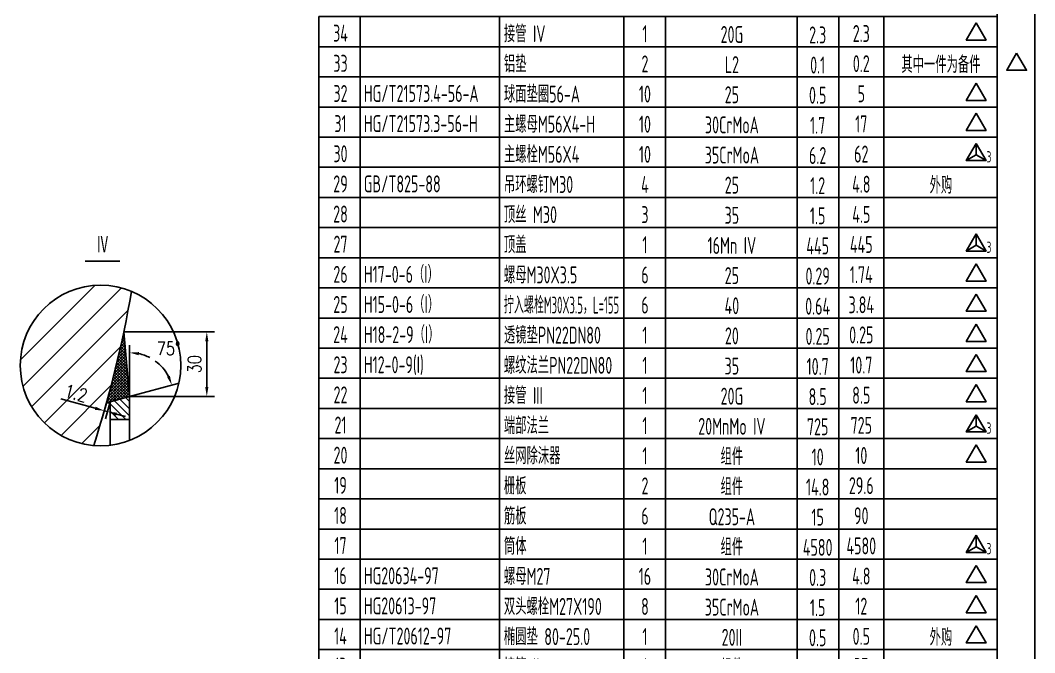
# Model space of a CAD drawing. Header units: millimetres. Extents: x -175 to 3983, y -70 to 5817.
# Drawn here: x 2099 to 3983, y 1121 to 2296 of the extents above; entities that cross this region are included whole.
import ezdxf
from ezdxf.enums import TextEntityAlignment as Align

# ---------------------------------------------------------------- set-up
doc = ezdxf.new("R2010")
doc.units = ezdxf.units.MM
doc.header["$LTSCALE"] = 70
doc.linetypes.add('PHANTOM', pattern=[2.5, 1.25, -0.25, 0.25, -0.25, 0.25, -0.25])
for name, color, linetype in [('1轮廓实线层', 7, 'Continuous'), ('2细线层', 4, 'Continuous'), ('5剖面线层', 2, 'Continuous'), ('6文字层', 3, 'Continuous'), ('7标注层', 4, 'Continuous'), ('8符号标注层', 31, 'Continuous'), ('9双点划线层', 6, 'PHANTOM'), ('图框层', 7, 'Continuous')]:
    doc.layers.add(name, color=color, linetype=linetype)
doc.styles.add('PC_TEXTSTYLE', font='isocp.shx', dxfattribs={"width": 0.8, "bigfont": 'hzfs.shx'})
doc.styles.add('TH_GBDIM', font='romans.shx', dxfattribs={"width": 0.8, "bigfont": 'gbcbig.shx'})
doc.dimstyles.new('TH_GBDIM', dxfattribs={"dimscale": 7, "dimtxt": 3.5, "dimasz": 2.5, "dimexe": 2, "dimexo": 0, "dimgap": 1.5, "dimtad": 1, "dimdec": 1, "dimzin": 0, "dimdsep": 46, "dimtxsty": 'TH_GBDIM', "dimcen": 2.5, "dimclrd": 130, "dimclre": 130, "dimclrt": 3, "dimadec": 0, "dimazin": 0, "dimtfac": 0.714286, "dimtdec": 1, "dimtmove": 0, "dimatfit": 3, "dimfxl": 0, "dimtzin": 0, "dimlwd": -1, "dimlwe": -1, "dimarcsym": 0})

# ---------------------------------------------------------------- blocks, each defined once
blk = doc.blocks.new('*D84')
at = {"layer": '7标注层', "color": 130}
for q in [(2301.4, 1692.7), (2393.7, 1621.9)]:
    blk.add_line((2301.4, 1597.2), q, dxfattribs=at)
for start, end in [(62.4824, 77.6708), (27.3292, 53.9659)]:
    blk.add_arc((2301.4, 1597.2), 81.5, start, end, dxfattribs=at)
for points in [[(2318.5, 1673.9), (2319.2, 1679.7), (2301.4, 1678.7)], [(2376.5, 1635.7), (2371.1, 1633.6), (2380.1, 1618.3)]]:
    blk.add_solid(points, dxfattribs=at)
at = {"layer": 'Defpoints', "color": 0}
for p in [(2335.9, 1671.1), (2265.4, 1587.6), (2301.4, 1597.2), (2301.4, 1597.2), (2301.4, 1515.8)]:
    blk.add_point(p, dxfattribs=at)
at = {"layer": '7标注层', "color": 3, "insert": (2374, 1686.5), "char_height": 24.5, "attachment_point": 5, "style": 'TH_GBDIM'}
blk.add_mtext('75°{}{}', dxfattribs=at)
blk = doc.blocks.new('*D85')
at = {"layer": '7标注层', "color": 130}
for p, q in [((2290.8, 1717.2), (2459, 1717.2)), ((2445, 1614.7), (2445, 1699.7)), ((2301.4, 1597.2), (2459, 1597.2))]:
    blk.add_line(p, q, dxfattribs=at)
for points in [[(2442.1, 1699.7), (2447.9, 1699.7), (2445, 1717.2)], [(2442.1, 1614.7), (2447.9, 1614.7), (2445, 1597.2)]]:
    blk.add_solid(points, dxfattribs=at)
at = {"layer": 'Defpoints', "color": 0}
for p in [(2290.8, 1717.2), (2445, 1717.2), (2301.4, 1597.2)]:
    blk.add_point(p, dxfattribs=at)
at = {"layer": '7标注层', "color": 3, "insert": (2422.2, 1657.2), "char_height": 24.5, "attachment_point": 5, "rotation": 90, "style": 'TH_GBDIM'}
blk.add_mtext('30', dxfattribs=at)
blk = doc.blocks.new('*D86')
at = {"layer": '7标注层', "color": 130}
for p, q in [((2237.7, 1575.3), (2173.8, 1593)), ((2259.7, 1589.2), (2250.8, 1557.2)), ((2265.4, 1587.6), (2256.6, 1555.6)), ((2260.3, 1569.1), (2254.6, 1570.7)), ((2277.2, 1564.4), (2294.1, 1559.8))]:
    blk.add_line(p, q, dxfattribs=at)
for points in [[(2238.5, 1578.2), (2236.9, 1572.5), (2254.6, 1570.7)], [(2278, 1567.2), (2276.4, 1561.6), (2260.3, 1569.1)]]:
    blk.add_solid(points, dxfattribs=at)
at = {"layer": 'Defpoints', "color": 0}
for p in [(2259.7, 1589.2), (2265.4, 1587.6), (2254.6, 1570.7)]:
    blk.add_point(p, dxfattribs=at)
at = {"layer": '7标注层', "color": 3, "insert": (2202, 1603.4), "char_height": 24.5, "attachment_point": 5, "rotation": 344.5337, "style": 'TH_GBDIM'}
blk.add_mtext('1.2{}{}', dxfattribs=at)
blk = doc.blocks.new('PC_MXB_BLOCK')
at = {"layer": '1轮廓实线层'}
for p, q in [((-180, 8), (-180, 0)), ((0, 8), (0, 0))]:
    blk.add_line(p, q, dxfattribs=at)
at = {"layer": '2细线层'}
for p, q in [((-180, 8), (0, 8)), ((-169, 8), (-169, 0)), ((-132, 8), (-132, 0)), ((-99, 8), (-99, 0)), ((-88, 8), (-88, 0)), ((-53, 8), (-53, 0)), ((-42, 8), (-42, 0)), ((-30, 8), (-30, 0)), ((-180, 0), (0, 0))]:
    blk.add_line(p, q, dxfattribs=at)
at = {"layer": '6文字层', "style": 'PC_TEXTSTYLE'}
for tag, width, p, p2 in [('序号', 0.769182, (-178.38, 1.35), (-170.09, 1.35)), ('代号', 3.14773, (-168.05, 1.35), (-134.11, 1.35)), ('名称', 2.802424, (-130.87, 1.2), (-100.28, 1.2)), ('数量', 0.817449, (-97.88, 1.2), (-89, 1.2)), ('材料', 2.943328, (-86.43, 1.01), (-54.3, 1.01)), ('单重', 0.854038, (-52.21, 0.89), (-43, 0.89)), ('总重', 0.958888, (-41.2, 1.27), (-30.86, 1.27)), ('备注', 2.494074, (-28.61, 1.02), (-1.16, 1.02))]:
    blk.add_attdef(tag, text='', height=4.5, dxfattribs=dict(at, width=width)).set_placement(p, p2, align=Align.FIT)

msp = doc.modelspace()

# ---------------------------------------------------------------- hatches: boundary and pattern name
at = {"layer": '5剖面线层'}
h = msp.add_hatch(dxfattribs=at)
h.set_pattern_fill('ANSI31', color=256, scale=12, angle=270, style=0)
h.set_pattern_definition([(225, (2522.375, 472.36), (-26.9408, 26.9408), [])])
h.paths.add_polyline_path([(2305.05, 1792.49, 0.53528), (2098.52, 1654.85, 0.3893196), (2234.88, 1506.26, 0.0104247), (2259.57, 1588.7, -0.0854932), (2259.84, 1589.68, 0.0251836)])
h.paths.add_polyline_path([(2209.24, 1615.12), (2228.81, 1609.71), (2220.41, 1579.35), (2200.84, 1584.77)], flags=24)
h = msp.add_hatch(dxfattribs=at)
h.set_pattern_fill('ANSI37', color=256, scale=1.2, style=0)
h.set_pattern_definition([(135, (2522.375, 472.3583), (2.694077, 2.694077), []), (45, (2522.375, 472.3583), (2.694077, -2.694077), [])])
h.paths.add_polyline_path([(2259.57, 1588.7, 0.9125052), (2265.44, 1587.57), (2301.44, 1597.21), (2290.76, 1717.21, -0.0160221)])
h = msp.add_hatch(dxfattribs=at)
h.set_pattern_fill('ANSI31', color=256, scale=3, style=0)
h.set_pattern_definition([(135, (4152.61, -182.359), (6.735192, 6.735192), [])])
h.paths.add_polyline_path([(2301.44, 1597.21), (2265.44, 1587.57), (2265.44, 1554.57), (2301.44, 1554.57)])

# ---------------------------------------------------------------- linework, layer by layer
for p, q in [((3874.12, 2067.4), (3874.12, 2046.11)), ((3855.68, 2035.46), (3874.12, 2046.11)), ((3892.56, 2035.46), (3874.12, 2046.11)), ((3874.12, 1899.4), (3874.12, 1878.11)), ((3855.68, 1867.46), (3874.12, 1878.11)), ((3892.56, 1867.46), (3874.12, 1878.11)), ((3874.12, 1563.4), (3874.12, 1542.11)), ((3855.68, 1531.46), (3874.12, 1542.11)), ((3892.56, 1531.46), (3874.12, 1542.11)), ((3874.12, 1339.4), (3874.12, 1318.11)), ((3855.68, 1307.46), (3874.12, 1318.11)), ((3892.56, 1307.46), (3874.12, 1318.11))]:
    msp.add_line(p, q)
for points in [[(3874.12, 2291.4), (3855.68, 2259.46), (3892.56, 2259.46)], [(3949.42, 2235.4), (3930.97, 2203.46), (3967.86, 2203.46)], [(3874.12, 2179.4), (3855.68, 2147.46), (3892.56, 2147.46)], [(3874.12, 2123.4), (3855.68, 2091.46), (3892.56, 2091.46)], [(3874.12, 2067.4), (3855.68, 2035.46), (3892.56, 2035.46)], [(3874.12, 1899.4), (3855.68, 1867.46), (3892.56, 1867.46)], [(3874.12, 1843.4), (3855.68, 1811.46), (3892.56, 1811.46)], [(3874.12, 1787.4), (3855.68, 1755.46), (3892.56, 1755.46)], [(3874.12, 1731.4), (3855.68, 1699.46), (3892.56, 1699.46)], [(3874.12, 1675.4), (3855.68, 1643.46), (3892.56, 1643.46)], [(3874.12, 1619.4), (3855.68, 1587.46), (3892.56, 1587.46)], [(3874.12, 1563.4), (3855.68, 1531.46), (3892.56, 1531.46)], [(3874.12, 1507.4), (3855.68, 1475.46), (3892.56, 1475.46)], [(3874.12, 1339.4), (3855.68, 1307.46), (3892.56, 1307.46)], [(3874.12, 1283.4), (3855.68, 1251.46), (3892.56, 1251.46)], [(3874.12, 1227.4), (3855.68, 1195.46), (3892.56, 1195.46)], [(3874.12, 1171.4), (3855.68, 1139.46), (3892.56, 1139.46)]]:
    msp.add_lwpolyline(points, close=True)
at = {"layer": '1轮廓实线层', "color": 7}
msp.add_line((2219.25, 1848.57), (2283.71, 1848.57), dxfattribs=at)
at = {"layer": '1轮廓实线层'}
msp.add_line((2301.44, 1597.21), (2290.76, 1717.21), dxfattribs=at)
for centre, radius, start, end in [((270.44, 2139.57), 2064, 342.13149, 350.31927), ((2262.56, 1588.4), 3, 154.76166, 343.83019)]:
    msp.add_arc(centre, radius, start, end, dxfattribs=at)
at = {"layer": '2细线层'}
msp.add_line((3983, 5817), (3983, -70), dxfattribs=at)
at = {"layer": '8符号标注层'}
msp.add_circle((2247.65, 1654.85), 149.13, dxfattribs=at)
at = {"layer": '9双点划线层'}
for p, q in [((2265.44, 1587.57), (2301.44, 1597.21)), ((2265.44, 1587.57), (2265.44, 1506.78)), ((2301.44, 1597.21), (2301.44, 1515.75)), ((2301.44, 1554.57), (2265.44, 1554.57))]:
    msp.add_line(p, q, dxfattribs=at)
at = {"layer": '图框层'}
msp.add_line((3913, 5747), (3913, 0), dxfattribs=at)

# ---------------------------------------------------------------- block references
ref = msp.add_blockref('PC_MXB_BLOCK', (3913, 2247), dxfattribs=dict(at, xscale=7, yscale=7, zscale=7))
ref.add_attrib('材料', '20G', dxfattribs={"layer": '6文字层', "height": 31.5, "style": 'PC_TEXTSTYLE', "width": 0.667}).set_placement((3420.42, 2254.07), align=Align.CENTER)
ref.add_attrib('序号', '34', dxfattribs={"layer": '6文字层', "height": 31.5, "style": 'PC_TEXTSTYLE', "width": 0.667}).set_placement((2693.35, 2256.44), align=Align.CENTER)
ref.add_attrib('名称', '接管 IV', (2996.93, 2255.37), dxfattribs={"layer": '6文字层', "height": 31.5, "style": 'PC_TEXTSTYLE', "width": 0.667})
ref.add_attrib('数量', '1', dxfattribs={"layer": '6文字层', "height": 31.5, "style": 'PC_TEXTSTYLE', "width": 0.667}).set_placement((3258.92, 2255.37), align=Align.CENTER)
ref.add_attrib('单重', '2.3', dxfattribs={"layer": '6文字层', "height": 31.5, "style": 'PC_TEXTSTYLE', "width": 0.667}).set_placement((3579.78, 2253.21), align=Align.CENTER)
ref.add_attrib('总重', '2.3', dxfattribs={"layer": '6文字层', "height": 31.5, "style": 'PC_TEXTSTYLE', "width": 0.667}).set_placement((3660.82, 2255.86), align=Align.CENTER)
ref = msp.add_blockref('PC_MXB_BLOCK', (3913, 2191), dxfattribs=dict(at, xscale=7, yscale=7, zscale=7))
ref.add_attrib('材料', 'L2', dxfattribs={"layer": '6文字层', "height": 31.5, "style": 'PC_TEXTSTYLE', "width": 0.667}).set_placement((3420.42, 2198.07), align=Align.CENTER)
ref.add_attrib('序号', '33', dxfattribs={"layer": '6文字层', "height": 31.5, "style": 'PC_TEXTSTYLE', "width": 0.667}).set_placement((2693.35, 2200.44), align=Align.CENTER)
ref.add_attrib('名称', '铝垫', (2996.93, 2199.37), dxfattribs={"layer": '6文字层', "height": 31.5, "style": 'PC_TEXTSTYLE', "width": 0.667})
ref.add_attrib('数量', '2', dxfattribs={"layer": '6文字层', "height": 31.5, "style": 'PC_TEXTSTYLE', "width": 0.667}).set_placement((3258.92, 2199.37), align=Align.CENTER)
ref.add_attrib('备注', '其中一件为备件', dxfattribs={"layer": '6文字层', "height": 31.5, "style": 'PC_TEXTSTYLE', "width": 0.667}).set_placement((3808.8, 2198.17), align=Align.CENTER)
ref.add_attrib('单重', '0.1', dxfattribs={"layer": '6文字层', "height": 31.5, "style": 'PC_TEXTSTYLE', "width": 0.667}).set_placement((3579.78, 2197.21), align=Align.CENTER)
ref.add_attrib('总重', '0.2', dxfattribs={"layer": '6文字层', "height": 31.5, "style": 'PC_TEXTSTYLE', "width": 0.667}).set_placement((3660.82, 2199.86), align=Align.CENTER)
ref = msp.add_blockref('PC_MXB_BLOCK', (3913, 2135), dxfattribs=dict(at, xscale=7, yscale=7, zscale=7))
ref.add_attrib('材料', '25', dxfattribs={"layer": '6文字层', "height": 31.5, "style": 'PC_TEXTSTYLE', "width": 0.667}).set_placement((3420.42, 2142.07), align=Align.CENTER)
ref.add_attrib('代号', 'HG/T21573.4-56-A', (2736.67, 2144.44), dxfattribs={"layer": '6文字层', "height": 31.5, "style": 'PC_TEXTSTYLE', "width": 0.667})
ref.add_attrib('序号', '32', dxfattribs={"layer": '6文字层', "height": 31.5, "style": 'PC_TEXTSTYLE', "width": 0.667}).set_placement((2693.35, 2144.44), align=Align.CENTER)
ref.add_attrib('名称', '球面垫圈56-A', (2996.93, 2143.37), dxfattribs={"layer": '6文字层', "height": 31.5, "style": 'PC_TEXTSTYLE', "width": 0.667})
ref.add_attrib('数量', '10', dxfattribs={"layer": '6文字层', "height": 31.5, "style": 'PC_TEXTSTYLE', "width": 0.667}).set_placement((3258.92, 2143.37), align=Align.CENTER)
ref.add_attrib('单重', '0.5', dxfattribs={"layer": '6文字层', "height": 31.5, "style": 'PC_TEXTSTYLE', "width": 0.667}).set_placement((3579.78, 2141.21), align=Align.CENTER)
ref.add_attrib('总重', '5', dxfattribs={"layer": '6文字层', "height": 31.5, "style": 'PC_TEXTSTYLE', "width": 0.667}).set_placement((3660.82, 2143.86), align=Align.CENTER)
ref = msp.add_blockref('PC_MXB_BLOCK', (3913, 2079), dxfattribs=dict(at, xscale=7, yscale=7, zscale=7))
ref.add_attrib('材料', '30CrMoA', dxfattribs={"layer": '6文字层', "height": 31.5, "style": 'PC_TEXTSTYLE', "width": 0.667}).set_placement((3420.42, 2086.07), align=Align.CENTER)
ref.add_attrib('代号', 'HG/T21573.3-56-H', (2736.67, 2088.44), dxfattribs={"layer": '6文字层', "height": 31.5, "style": 'PC_TEXTSTYLE', "width": 0.667})
ref.add_attrib('序号', '31', dxfattribs={"layer": '6文字层', "height": 31.5, "style": 'PC_TEXTSTYLE', "width": 0.667}).set_placement((2693.35, 2088.44), align=Align.CENTER)
ref.add_attrib('名称', '主螺母M56X4-H', (2996.93, 2087.37), dxfattribs={"layer": '6文字层', "height": 31.5, "style": 'PC_TEXTSTYLE', "width": 0.667})
ref.add_attrib('数量', '10', dxfattribs={"layer": '6文字层', "height": 31.5, "style": 'PC_TEXTSTYLE', "width": 0.667}).set_placement((3258.92, 2087.37), align=Align.CENTER)
ref.add_attrib('单重', '1.7', dxfattribs={"layer": '6文字层', "height": 31.5, "style": 'PC_TEXTSTYLE', "width": 0.667}).set_placement((3579.78, 2085.21), align=Align.CENTER)
ref.add_attrib('总重', '17', dxfattribs={"layer": '6文字层', "height": 31.5, "style": 'PC_TEXTSTYLE', "width": 0.667}).set_placement((3660.82, 2087.86), align=Align.CENTER)
ref = msp.add_blockref('PC_MXB_BLOCK', (3913, 2023), dxfattribs=dict(at, xscale=7, yscale=7, zscale=7))
ref.add_attrib('材料', '35CrMoA', dxfattribs={"layer": '6文字层', "height": 31.5, "style": 'PC_TEXTSTYLE', "width": 0.667}).set_placement((3420.42, 2030.07), align=Align.CENTER)
ref.add_attrib('序号', '30', dxfattribs={"layer": '6文字层', "height": 31.5, "style": 'PC_TEXTSTYLE', "width": 0.667}).set_placement((2693.35, 2032.44), align=Align.CENTER)
ref.add_attrib('名称', '主螺栓M56X4', (2996.93, 2031.37), dxfattribs={"layer": '6文字层', "height": 31.5, "style": 'PC_TEXTSTYLE', "width": 0.667})
ref.add_attrib('数量', '10', dxfattribs={"layer": '6文字层', "height": 31.5, "style": 'PC_TEXTSTYLE', "width": 0.667}).set_placement((3258.92, 2031.37), align=Align.CENTER)
ref.add_attrib('单重', '6.2', dxfattribs={"layer": '6文字层', "height": 31.5, "style": 'PC_TEXTSTYLE', "width": 0.667}).set_placement((3579.78, 2029.21), align=Align.CENTER)
ref.add_attrib('总重', '62', dxfattribs={"layer": '6文字层', "height": 31.5, "style": 'PC_TEXTSTYLE', "width": 0.667}).set_placement((3660.82, 2031.86), align=Align.CENTER)
ref = msp.add_blockref('PC_MXB_BLOCK', (3913, 1967), dxfattribs=dict(at, xscale=7, yscale=7, zscale=7))
ref.add_attrib('材料', '25', dxfattribs={"layer": '6文字层', "height": 31.5, "style": 'PC_TEXTSTYLE', "width": 0.667}).set_placement((3420.42, 1974.07), align=Align.CENTER)
ref.add_attrib('代号', 'GB/T825-88', (2736.67, 1976.44), dxfattribs={"layer": '6文字层', "height": 31.5, "style": 'PC_TEXTSTYLE', "width": 0.667})
ref.add_attrib('序号', '29', dxfattribs={"layer": '6文字层', "height": 31.5, "style": 'PC_TEXTSTYLE', "width": 0.667}).set_placement((2693.35, 1976.44), align=Align.CENTER)
ref.add_attrib('名称', '吊环螺钉M30', (2996.93, 1975.37), dxfattribs={"layer": '6文字层', "height": 31.5, "style": 'PC_TEXTSTYLE', "width": 0.667})
ref.add_attrib('数量', '4', dxfattribs={"layer": '6文字层', "height": 31.5, "style": 'PC_TEXTSTYLE', "width": 0.667}).set_placement((3258.92, 1975.37), align=Align.CENTER)
ref.add_attrib('备注', '外购', dxfattribs={"layer": '6文字层', "height": 31.5, "style": 'PC_TEXTSTYLE', "width": 0.667}).set_placement((3808.8, 1974.17), align=Align.CENTER)
ref.add_attrib('单重', '1.2', dxfattribs={"layer": '6文字层', "height": 31.5, "style": 'PC_TEXTSTYLE', "width": 0.667}).set_placement((3579.78, 1973.21), align=Align.CENTER)
ref.add_attrib('总重', '4.8', dxfattribs={"layer": '6文字层', "height": 31.5, "style": 'PC_TEXTSTYLE', "width": 0.667}).set_placement((3660.82, 1975.86), align=Align.CENTER)
ref = msp.add_blockref('PC_MXB_BLOCK', (3913, 1911), dxfattribs=dict(at, xscale=7, yscale=7, zscale=7))
ref.add_attrib('材料', '35', dxfattribs={"layer": '6文字层', "height": 31.5, "style": 'PC_TEXTSTYLE', "width": 0.667}).set_placement((3420.42, 1918.07), align=Align.CENTER)
ref.add_attrib('序号', '28', dxfattribs={"layer": '6文字层', "height": 31.5, "style": 'PC_TEXTSTYLE', "width": 0.667}).set_placement((2693.35, 1920.44), align=Align.CENTER)
ref.add_attrib('名称', '顶丝 M30', (2996.93, 1919.37), dxfattribs={"layer": '6文字层', "height": 31.5, "style": 'PC_TEXTSTYLE', "width": 0.667})
ref.add_attrib('数量', '3', dxfattribs={"layer": '6文字层', "height": 31.5, "style": 'PC_TEXTSTYLE', "width": 0.667}).set_placement((3258.92, 1919.37), align=Align.CENTER)
ref.add_attrib('单重', '1.5', dxfattribs={"layer": '6文字层', "height": 31.5, "style": 'PC_TEXTSTYLE', "width": 0.667}).set_placement((3579.78, 1917.21), align=Align.CENTER)
ref.add_attrib('总重', '4.5', dxfattribs={"layer": '6文字层', "height": 31.5, "style": 'PC_TEXTSTYLE', "width": 0.667}).set_placement((3660.82, 1919.86), align=Align.CENTER)
ref = msp.add_blockref('PC_MXB_BLOCK', (3913, 1855), dxfattribs=dict(at, xscale=7, yscale=7, zscale=7))
ref.add_attrib('材料', '16Mn IV', dxfattribs={"layer": '6文字层', "height": 31.5, "style": 'PC_TEXTSTYLE', "width": 0.667}).set_placement((3420.42, 1862.07), align=Align.CENTER)
ref.add_attrib('序号', '27', dxfattribs={"layer": '6文字层', "height": 31.5, "style": 'PC_TEXTSTYLE', "width": 0.667}).set_placement((2693.35, 1864.44), align=Align.CENTER)
ref.add_attrib('名称', '顶盖', (2996.93, 1863.37), dxfattribs={"layer": '6文字层', "height": 31.5, "style": 'PC_TEXTSTYLE', "width": 0.667})
ref.add_attrib('数量', '1', dxfattribs={"layer": '6文字层', "height": 31.5, "style": 'PC_TEXTSTYLE', "width": 0.667}).set_placement((3258.92, 1863.37), align=Align.CENTER)
ref.add_attrib('单重', '445', dxfattribs={"layer": '6文字层', "height": 31.5, "style": 'PC_TEXTSTYLE', "width": 0.667}).set_placement((3579.78, 1861.21), align=Align.CENTER)
ref.add_attrib('总重', '445', dxfattribs={"layer": '6文字层', "height": 31.5, "style": 'PC_TEXTSTYLE', "width": 0.667}).set_placement((3660.82, 1863.86), align=Align.CENTER)
ref = msp.add_blockref('PC_MXB_BLOCK', (3913, 1799), dxfattribs=dict(at, xscale=7, yscale=7, zscale=7))
ref.add_attrib('材料', '25', dxfattribs={"layer": '6文字层', "height": 31.5, "style": 'PC_TEXTSTYLE', "width": 0.667}).set_placement((3420.42, 1806.07), align=Align.CENTER)
ref.add_attrib('代号', 'H17-0-6（I）', (2736.67, 1808.44), dxfattribs={"layer": '6文字层', "height": 31.5, "style": 'PC_TEXTSTYLE', "width": 0.667})
ref.add_attrib('序号', '26', dxfattribs={"layer": '6文字层', "height": 31.5, "style": 'PC_TEXTSTYLE', "width": 0.667}).set_placement((2693.35, 1808.44), align=Align.CENTER)
ref.add_attrib('名称', '螺母M30X3.5', (2996.93, 1807.37), dxfattribs={"layer": '6文字层', "height": 31.5, "style": 'PC_TEXTSTYLE', "width": 0.667})
ref.add_attrib('数量', '6', dxfattribs={"layer": '6文字层', "height": 31.5, "style": 'PC_TEXTSTYLE', "width": 0.667}).set_placement((3258.92, 1807.37), align=Align.CENTER)
ref.add_attrib('单重', '0.29', dxfattribs={"layer": '6文字层', "height": 31.5, "style": 'PC_TEXTSTYLE', "width": 0.667}).set_placement((3579.78, 1805.21), align=Align.CENTER)
ref.add_attrib('总重', '1.74', dxfattribs={"layer": '6文字层', "height": 31.5, "style": 'PC_TEXTSTYLE', "width": 0.667}).set_placement((3660.82, 1807.86), align=Align.CENTER)
ref = msp.add_blockref('PC_MXB_BLOCK', (3913, 1743), dxfattribs=dict(at, xscale=7, yscale=7, zscale=7))
ref.add_attrib('材料', '40', dxfattribs={"layer": '6文字层', "height": 31.5, "style": 'PC_TEXTSTYLE', "width": 0.667}).set_placement((3420.42, 1750.07), align=Align.CENTER)
ref.add_attrib('代号', 'H15-0-6（I）', (2736.67, 1752.44), dxfattribs={"layer": '6文字层', "height": 31.5, "style": 'PC_TEXTSTYLE', "width": 0.667})
ref.add_attrib('序号', '25', dxfattribs={"layer": '6文字层', "height": 31.5, "style": 'PC_TEXTSTYLE', "width": 0.667}).set_placement((2693.35, 1752.44), align=Align.CENTER)
ref.add_attrib('名称', '拧入螺栓M30X3.5，L=155', dxfattribs={"layer": '6文字层', "height": 31.5, "style": 'PC_TEXTSTYLE', "width": 0.499067}).set_placement((2996.93, 1751.37), (3211.07, 1751.37), align=Align.FIT)
ref.add_attrib('数量', '6', dxfattribs={"layer": '6文字层', "height": 31.5, "style": 'PC_TEXTSTYLE', "width": 0.667}).set_placement((3258.92, 1751.37), align=Align.CENTER)
ref.add_attrib('单重', '0.64', dxfattribs={"layer": '6文字层', "height": 31.5, "style": 'PC_TEXTSTYLE', "width": 0.667}).set_placement((3579.78, 1749.21), align=Align.CENTER)
ref.add_attrib('总重', '3.84', dxfattribs={"layer": '6文字层', "height": 31.5, "style": 'PC_TEXTSTYLE', "width": 0.667}).set_placement((3660.82, 1751.86), align=Align.CENTER)
ref = msp.add_blockref('PC_MXB_BLOCK', (3913, 1687), dxfattribs=dict(at, xscale=7, yscale=7, zscale=7))
ref.add_attrib('材料', '20', dxfattribs={"layer": '6文字层', "height": 31.5, "style": 'PC_TEXTSTYLE', "width": 0.667}).set_placement((3420.42, 1694.07), align=Align.CENTER)
ref.add_attrib('代号', 'H18-2-9（I）', (2736.67, 1696.44), dxfattribs={"layer": '6文字层', "height": 31.5, "style": 'PC_TEXTSTYLE', "width": 0.667})
ref.add_attrib('序号', '24', dxfattribs={"layer": '6文字层', "height": 31.5, "style": 'PC_TEXTSTYLE', "width": 0.667}).set_placement((2693.35, 1696.44), align=Align.CENTER)
ref.add_attrib('名称', '透镜垫PN22DN80', (2996.93, 1695.37), dxfattribs={"layer": '6文字层', "height": 31.5, "style": 'PC_TEXTSTYLE', "width": 0.667})
ref.add_attrib('数量', '1', dxfattribs={"layer": '6文字层', "height": 31.5, "style": 'PC_TEXTSTYLE', "width": 0.667}).set_placement((3258.92, 1695.37), align=Align.CENTER)
ref.add_attrib('单重', '0.25', dxfattribs={"layer": '6文字层', "height": 31.5, "style": 'PC_TEXTSTYLE', "width": 0.667}).set_placement((3579.78, 1693.21), align=Align.CENTER)
ref.add_attrib('总重', '0.25', dxfattribs={"layer": '6文字层', "height": 31.5, "style": 'PC_TEXTSTYLE', "width": 0.667}).set_placement((3660.82, 1695.86), align=Align.CENTER)
ref = msp.add_blockref('PC_MXB_BLOCK', (3913, 1631), dxfattribs=dict(at, xscale=7, yscale=7, zscale=7))
ref.add_attrib('材料', '35', dxfattribs={"layer": '6文字层', "height": 31.5, "style": 'PC_TEXTSTYLE', "width": 0.667}).set_placement((3420.42, 1638.07), align=Align.CENTER)
ref.add_attrib('代号', 'H12-0-9(I)', (2736.67, 1640.44), dxfattribs={"layer": '6文字层', "height": 31.5, "style": 'PC_TEXTSTYLE', "width": 0.667})
ref.add_attrib('序号', '23', dxfattribs={"layer": '6文字层', "height": 31.5, "style": 'PC_TEXTSTYLE', "width": 0.667}).set_placement((2693.35, 1640.44), align=Align.CENTER)
ref.add_attrib('名称', '螺纹法兰PN22DN80', (2996.93, 1639.37), dxfattribs={"layer": '6文字层', "height": 31.5, "style": 'PC_TEXTSTYLE', "width": 0.667})
ref.add_attrib('数量', '1', dxfattribs={"layer": '6文字层', "height": 31.5, "style": 'PC_TEXTSTYLE', "width": 0.667}).set_placement((3258.92, 1639.37), align=Align.CENTER)
ref.add_attrib('单重', '10.7', dxfattribs={"layer": '6文字层', "height": 31.5, "style": 'PC_TEXTSTYLE', "width": 0.667}).set_placement((3579.78, 1637.21), align=Align.CENTER)
ref.add_attrib('总重', '10.7', dxfattribs={"layer": '6文字层', "height": 31.5, "style": 'PC_TEXTSTYLE', "width": 0.667}).set_placement((3660.82, 1639.86), align=Align.CENTER)
ref = msp.add_blockref('PC_MXB_BLOCK', (3913, 1575), dxfattribs=dict(at, xscale=7, yscale=7, zscale=7))
ref.add_attrib('材料', '20G', dxfattribs={"layer": '6文字层', "height": 31.5, "style": 'PC_TEXTSTYLE', "width": 0.667}).set_placement((3420.42, 1582.07), align=Align.CENTER)
ref.add_attrib('序号', '22', dxfattribs={"layer": '6文字层', "height": 31.5, "style": 'PC_TEXTSTYLE', "width": 0.667}).set_placement((2693.35, 1584.44), align=Align.CENTER)
ref.add_attrib('名称', '接管 III', (2996.93, 1583.37), dxfattribs={"layer": '6文字层', "height": 31.5, "style": 'PC_TEXTSTYLE', "width": 0.667})
ref.add_attrib('数量', '1', dxfattribs={"layer": '6文字层', "height": 31.5, "style": 'PC_TEXTSTYLE', "width": 0.667}).set_placement((3258.92, 1583.37), align=Align.CENTER)
ref.add_attrib('单重', '8.5', dxfattribs={"layer": '6文字层', "height": 31.5, "style": 'PC_TEXTSTYLE', "width": 0.667}).set_placement((3579.78, 1581.21), align=Align.CENTER)
ref.add_attrib('总重', '8.5', dxfattribs={"layer": '6文字层', "height": 31.5, "style": 'PC_TEXTSTYLE', "width": 0.667}).set_placement((3660.82, 1583.86), align=Align.CENTER)
ref = msp.add_blockref('PC_MXB_BLOCK', (3913, 1519), dxfattribs=dict(at, xscale=7, yscale=7, zscale=7))
ref.add_attrib('材料', '20MnMo IV', dxfattribs={"layer": '6文字层', "height": 31.5, "style": 'PC_TEXTSTYLE', "width": 0.667}).set_placement((3420.42, 1526.07), align=Align.CENTER)
ref.add_attrib('序号', '21', dxfattribs={"layer": '6文字层', "height": 31.5, "style": 'PC_TEXTSTYLE', "width": 0.667}).set_placement((2693.35, 1528.44), align=Align.CENTER)
ref.add_attrib('名称', '端部法兰', (2996.93, 1527.37), dxfattribs={"layer": '6文字层', "height": 31.5, "style": 'PC_TEXTSTYLE', "width": 0.667})
ref.add_attrib('数量', '1', dxfattribs={"layer": '6文字层', "height": 31.5, "style": 'PC_TEXTSTYLE', "width": 0.667}).set_placement((3258.92, 1527.37), align=Align.CENTER)
ref.add_attrib('单重', '725', dxfattribs={"layer": '6文字层', "height": 31.5, "style": 'PC_TEXTSTYLE', "width": 0.667}).set_placement((3579.78, 1525.21), align=Align.CENTER)
ref.add_attrib('总重', '725', dxfattribs={"layer": '6文字层', "height": 31.5, "style": 'PC_TEXTSTYLE', "width": 0.667}).set_placement((3660.82, 1527.86), align=Align.CENTER)
ref = msp.add_blockref('PC_MXB_BLOCK', (3913, 1463), dxfattribs=dict(at, xscale=7, yscale=7, zscale=7))
ref.add_attrib('材料', '组件', dxfattribs={"layer": '6文字层', "height": 31.5, "style": 'PC_TEXTSTYLE', "width": 0.667}).set_placement((3420.42, 1470.07), align=Align.CENTER)
ref.add_attrib('序号', '20', dxfattribs={"layer": '6文字层', "height": 31.5, "style": 'PC_TEXTSTYLE', "width": 0.667}).set_placement((2693.35, 1472.44), align=Align.CENTER)
ref.add_attrib('名称', '丝网除沫器', (2996.93, 1471.37), dxfattribs={"layer": '6文字层', "height": 31.5, "style": 'PC_TEXTSTYLE', "width": 0.667})
ref.add_attrib('数量', '1', dxfattribs={"layer": '6文字层', "height": 31.5, "style": 'PC_TEXTSTYLE', "width": 0.667}).set_placement((3258.92, 1471.37), align=Align.CENTER)
ref.add_attrib('单重', '10', dxfattribs={"layer": '6文字层', "height": 31.5, "style": 'PC_TEXTSTYLE', "width": 0.667}).set_placement((3579.78, 1469.21), align=Align.CENTER)
ref.add_attrib('总重', '10', dxfattribs={"layer": '6文字层', "height": 31.5, "style": 'PC_TEXTSTYLE', "width": 0.667}).set_placement((3660.82, 1471.86), align=Align.CENTER)
ref = msp.add_blockref('PC_MXB_BLOCK', (3913, 1407), dxfattribs=dict(at, xscale=7, yscale=7, zscale=7))
ref.add_attrib('材料', '组件', dxfattribs={"layer": '6文字层', "height": 31.5, "style": 'PC_TEXTSTYLE', "width": 0.667}).set_placement((3420.42, 1414.07), align=Align.CENTER)
ref.add_attrib('序号', '19', dxfattribs={"layer": '6文字层', "height": 31.5, "style": 'PC_TEXTSTYLE', "width": 0.667}).set_placement((2693.35, 1416.44), align=Align.CENTER)
ref.add_attrib('名称', '栅板', (2996.93, 1415.37), dxfattribs={"layer": '6文字层', "height": 31.5, "style": 'PC_TEXTSTYLE', "width": 0.667})
ref.add_attrib('数量', '2', dxfattribs={"layer": '6文字层', "height": 31.5, "style": 'PC_TEXTSTYLE', "width": 0.667}).set_placement((3258.92, 1415.37), align=Align.CENTER)
ref.add_attrib('单重', '14.8', dxfattribs={"layer": '6文字层', "height": 31.5, "style": 'PC_TEXTSTYLE', "width": 0.667}).set_placement((3579.78, 1413.21), align=Align.CENTER)
ref.add_attrib('总重', '29.6', dxfattribs={"layer": '6文字层', "height": 31.5, "style": 'PC_TEXTSTYLE', "width": 0.667}).set_placement((3660.82, 1415.86), align=Align.CENTER)
ref = msp.add_blockref('PC_MXB_BLOCK', (3913, 1351), dxfattribs=dict(at, xscale=7, yscale=7, zscale=7))
ref.add_attrib('材料', 'Q235-A', dxfattribs={"layer": '6文字层', "height": 31.5, "style": 'PC_TEXTSTYLE', "width": 0.667}).set_placement((3420.42, 1358.07), align=Align.CENTER)
ref.add_attrib('序号', '18', dxfattribs={"layer": '6文字层', "height": 31.5, "style": 'PC_TEXTSTYLE', "width": 0.667}).set_placement((2693.35, 1360.44), align=Align.CENTER)
ref.add_attrib('名称', '筋板', (2996.93, 1359.37), dxfattribs={"layer": '6文字层', "height": 31.5, "style": 'PC_TEXTSTYLE', "width": 0.667})
ref.add_attrib('数量', '6', dxfattribs={"layer": '6文字层', "height": 31.5, "style": 'PC_TEXTSTYLE', "width": 0.667}).set_placement((3258.92, 1359.37), align=Align.CENTER)
ref.add_attrib('单重', '15', dxfattribs={"layer": '6文字层', "height": 31.5, "style": 'PC_TEXTSTYLE', "width": 0.667}).set_placement((3579.78, 1357.21), align=Align.CENTER)
ref.add_attrib('总重', '90', dxfattribs={"layer": '6文字层', "height": 31.5, "style": 'PC_TEXTSTYLE', "width": 0.667}).set_placement((3660.82, 1359.86), align=Align.CENTER)
ref = msp.add_blockref('PC_MXB_BLOCK', (3913, 1295), dxfattribs=dict(at, xscale=7, yscale=7, zscale=7))
ref.add_attrib('材料', '组件', dxfattribs={"layer": '6文字层', "height": 31.5, "style": 'PC_TEXTSTYLE', "width": 0.667}).set_placement((3420.42, 1302.07), align=Align.CENTER)
ref.add_attrib('序号', '17', dxfattribs={"layer": '6文字层', "height": 31.5, "style": 'PC_TEXTSTYLE', "width": 0.667}).set_placement((2693.35, 1304.44), align=Align.CENTER)
ref.add_attrib('名称', '筒体', (2996.93, 1303.37), dxfattribs={"layer": '6文字层', "height": 31.5, "style": 'PC_TEXTSTYLE', "width": 0.667})
ref.add_attrib('数量', '1', dxfattribs={"layer": '6文字层', "height": 31.5, "style": 'PC_TEXTSTYLE', "width": 0.667}).set_placement((3258.92, 1303.37), align=Align.CENTER)
ref.add_attrib('单重', '4580', dxfattribs={"layer": '6文字层', "height": 31.5, "style": 'PC_TEXTSTYLE', "width": 0.667}).set_placement((3579.78, 1301.21), align=Align.CENTER)
ref.add_attrib('总重', '4580', dxfattribs={"layer": '6文字层', "height": 31.5, "style": 'PC_TEXTSTYLE', "width": 0.667}).set_placement((3660.82, 1303.86), align=Align.CENTER)
ref = msp.add_blockref('PC_MXB_BLOCK', (3913, 1239), dxfattribs=dict(at, xscale=7, yscale=7, zscale=7))
ref.add_attrib('材料', '30CrMoA', dxfattribs={"layer": '6文字层', "height": 31.5, "style": 'PC_TEXTSTYLE', "width": 0.667}).set_placement((3420.42, 1246.07), align=Align.CENTER)
ref.add_attrib('代号', 'HG20634-97', (2736.67, 1248.44), dxfattribs={"layer": '6文字层', "height": 31.5, "style": 'PC_TEXTSTYLE', "width": 0.667})
ref.add_attrib('序号', '16', dxfattribs={"layer": '6文字层', "height": 31.5, "style": 'PC_TEXTSTYLE', "width": 0.667}).set_placement((2693.35, 1248.44), align=Align.CENTER)
ref.add_attrib('名称', '螺母M27', (2996.93, 1247.37), dxfattribs={"layer": '6文字层', "height": 31.5, "style": 'PC_TEXTSTYLE', "width": 0.667})
ref.add_attrib('数量', '16', dxfattribs={"layer": '6文字层', "height": 31.5, "style": 'PC_TEXTSTYLE', "width": 0.667}).set_placement((3258.92, 1247.37), align=Align.CENTER)
ref.add_attrib('单重', '0.3', dxfattribs={"layer": '6文字层', "height": 31.5, "style": 'PC_TEXTSTYLE', "width": 0.667}).set_placement((3579.78, 1245.21), align=Align.CENTER)
ref.add_attrib('总重', '4.8', dxfattribs={"layer": '6文字层', "height": 31.5, "style": 'PC_TEXTSTYLE', "width": 0.667}).set_placement((3660.82, 1247.86), align=Align.CENTER)
ref = msp.add_blockref('PC_MXB_BLOCK', (3913, 1183), dxfattribs=dict(at, xscale=7, yscale=7, zscale=7))
ref.add_attrib('材料', '35CrMoA', dxfattribs={"layer": '6文字层', "height": 31.5, "style": 'PC_TEXTSTYLE', "width": 0.667}).set_placement((3420.42, 1190.07), align=Align.CENTER)
ref.add_attrib('代号', 'HG20613-97', (2736.67, 1192.44), dxfattribs={"layer": '6文字层', "height": 31.5, "style": 'PC_TEXTSTYLE', "width": 0.667})
ref.add_attrib('序号', '15', dxfattribs={"layer": '6文字层', "height": 31.5, "style": 'PC_TEXTSTYLE', "width": 0.667}).set_placement((2693.35, 1192.44), align=Align.CENTER)
ref.add_attrib('名称', '双头螺栓M27X190', (2996.93, 1191.37), dxfattribs={"layer": '6文字层', "height": 31.5, "style": 'PC_TEXTSTYLE', "width": 0.667})
ref.add_attrib('数量', '8', dxfattribs={"layer": '6文字层', "height": 31.5, "style": 'PC_TEXTSTYLE', "width": 0.667}).set_placement((3258.92, 1191.37), align=Align.CENTER)
ref.add_attrib('单重', '1.5', dxfattribs={"layer": '6文字层', "height": 31.5, "style": 'PC_TEXTSTYLE', "width": 0.667}).set_placement((3579.78, 1189.21), align=Align.CENTER)
ref.add_attrib('总重', '12', dxfattribs={"layer": '6文字层', "height": 31.5, "style": 'PC_TEXTSTYLE', "width": 0.667}).set_placement((3660.82, 1191.86), align=Align.CENTER)
ref = msp.add_blockref('PC_MXB_BLOCK', (3913, 1127), dxfattribs=dict(at, xscale=7, yscale=7, zscale=7))
ref.add_attrib('材料', '20II', dxfattribs={"layer": '6文字层', "height": 31.5, "style": 'PC_TEXTSTYLE', "width": 0.667}).set_placement((3420.42, 1134.07), align=Align.CENTER)
ref.add_attrib('代号', 'HG/T20612-97', (2736.67, 1136.44), dxfattribs={"layer": '6文字层', "height": 31.5, "style": 'PC_TEXTSTYLE', "width": 0.667})
ref.add_attrib('序号', '14', dxfattribs={"layer": '6文字层', "height": 31.5, "style": 'PC_TEXTSTYLE', "width": 0.667}).set_placement((2693.35, 1136.44), align=Align.CENTER)
ref.add_attrib('名称', '椭圆垫 80-25.0', (2996.93, 1135.37), dxfattribs={"layer": '6文字层', "height": 31.5, "style": 'PC_TEXTSTYLE', "width": 0.667})
ref.add_attrib('数量', '1', dxfattribs={"layer": '6文字层', "height": 31.5, "style": 'PC_TEXTSTYLE', "width": 0.667}).set_placement((3258.92, 1135.37), align=Align.CENTER)
ref.add_attrib('备注', '外购', dxfattribs={"layer": '6文字层', "height": 31.5, "style": 'PC_TEXTSTYLE', "width": 0.667}).set_placement((3808.8, 1134.17), align=Align.CENTER)
ref.add_attrib('单重', '0.5', dxfattribs={"layer": '6文字层', "height": 31.5, "style": 'PC_TEXTSTYLE', "width": 0.667}).set_placement((3579.78, 1133.21), align=Align.CENTER)
ref.add_attrib('总重', '0.5', dxfattribs={"layer": '6文字层', "height": 31.5, "style": 'PC_TEXTSTYLE', "width": 0.667}).set_placement((3660.82, 1135.86), align=Align.CENTER)
ref = msp.add_blockref('PC_MXB_BLOCK', (3913, 1071), dxfattribs=dict(at, xscale=7, yscale=7, zscale=7))
ref.add_attrib('材料', '组件', dxfattribs={"layer": '6文字层', "height": 31.5, "style": 'PC_TEXTSTYLE', "width": 0.667}).set_placement((3420.42, 1078.07), align=Align.CENTER)
ref.add_attrib('序号', '13', dxfattribs={"layer": '6文字层', "height": 31.5, "style": 'PC_TEXTSTYLE', "width": 0.667}).set_placement((2693.35, 1080.44), align=Align.CENTER)
ref.add_attrib('名称', '接管 II', (2996.93, 1079.37), dxfattribs={"layer": '6文字层', "height": 31.5, "style": 'PC_TEXTSTYLE', "width": 0.667})
ref.add_attrib('数量', '1', dxfattribs={"layer": '6文字层', "height": 31.5, "style": 'PC_TEXTSTYLE', "width": 0.667}).set_placement((3258.92, 1079.37), align=Align.CENTER)
ref.add_attrib('单重', '37', dxfattribs={"layer": '6文字层', "height": 31.5, "style": 'PC_TEXTSTYLE', "width": 0.667}).set_placement((3579.78, 1077.21), align=Align.CENTER)
ref.add_attrib('总重', '37', dxfattribs={"layer": '6文字层', "height": 31.5, "style": 'PC_TEXTSTYLE', "width": 0.667}).set_placement((3660.82, 1079.86), align=Align.CENTER)

# ---------------------------------------------------------------- texts
at = {"layer": '6文字层', "style": 'PC_TEXTSTYLE', "width": 0.667}
for s, height, p in [('3', 21, (3893.62, 2031.98)), ('Ⅳ', 35, (2239.51, 1861.49)), ('3', 21, (3893.62, 1863.98)), ('3', 21, (3893.62, 1527.98)), ('3', 21, (3893.62, 1303.98))]:
    msp.add_text(s, height=height, dxfattribs=at).set_placement(p)

# ---------------------------------------------------------------- dimensions: what is measured, and where the dimension line sits
at = {"layer": '7标注层'}
for base, p1, p2, angle, text, override, picture, middle, dimtype in [((2444.98, 1717.21), (2301.44, 1597.21), (2290.76, 1717.21), 90, '30', {"dimlfac": 0.2}, '*D85', (2444.98, 1657.21), 160), ((2254.58, 1570.67), (2265.44, 1587.57), (2259.7, 1589.16), 164.53367, '<>{}{}', {"dimgap": 0.75, "dimtad": 1, "dimjust": 0, "dimlfac": 0.2, "dimse1": 0, "dimse2": 0, "dimsd1": 0, "dimsd2": 0, "dimclrt": 3, "dimtvp": 0}, '*D86', (2197.35, 1586.51), 161)]:
    dim = msp.add_linear_dim(base=base, p1=p1, p2=p2, angle=angle, text=text, dimstyle='TH_GBDIM', override=override, dxfattribs=at)
    dim.commit()
    dim.dimension.update_dxf_attribs({"geometry": picture, "text_midpoint": middle, "dimtype": dimtype})
dim = msp.add_angular_dim_2l(base=(2335.87, 1671.06), line1=((2265.44, 1587.57), (2301.44, 1597.21)), line2=((2301.44, 1597.21), (2301.44, 1515.75)), text='<>{}{}', dimstyle='TH_GBDIM', override={"dimtad": 0, "dimtih": 1, "dimtoh": 1, "dimtmove": 2}, dxfattribs=at)
dim.commit()
dim.dimension.update_dxf_attribs({"geometry": '*D84', "text_midpoint": (2373.99, 1686.53), "dimtype": 162})

doc.saveas('drawing.dxf')
